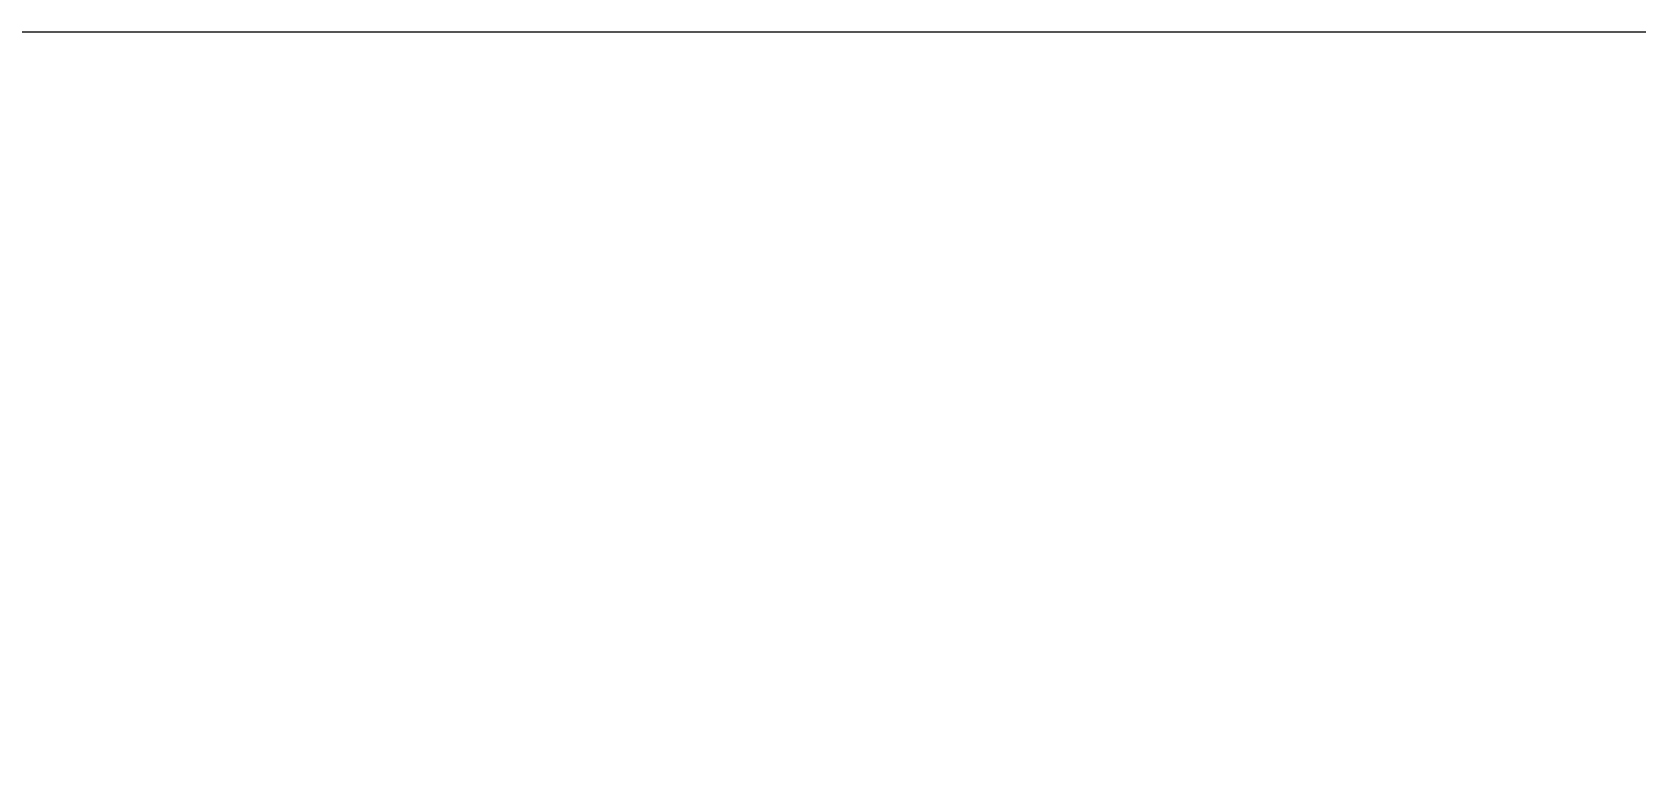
# Model space of a CAD drawing. Header units: millimetres. Extents: x -5113 to 4941, y -5860 to 4000.
# Drawn here: x -2326 to 858, y 2551 to 4000 of the extents above; entities that cross this region are included whole.
import ezdxf

# ---------------------------------------------------------------- set-up
doc = ezdxf.new("R2010")
doc.units = ezdxf.units.MM
doc.layers.add('DIKOM_РАЗМЕР_ЗОНА', color=7, linetype='Continuous')
doc.styles.add('style1', font='arial.ttf', dxfattribs={"width": 0.8})
doc.dimstyles.new('1-50', dxfattribs={"dimtxt": 300, "dimasz": 200, "dimexe": 100, "dimexo": 0, "dimgap": 100, "dimtad": 1, "dimtxsty": 'style1', "dimcen": 200, "dimclrd": 7, "dimclre": 7, "dimclrt": 7, "dimadec": 1, "dimazin": 2, "dimtfac": 1, "dimtmove": 0, "dimatfit": 2, "dimfxl": 0, "dimlwd": 25, "dimlwe": 18, "dimarcsym": 0})

# ---------------------------------------------------------------- blocks, each defined once
blk = doc.blocks.new('*D12')
at = {"layer": 'Defpoints', "color": 0, "transparency": 16777216}
for p in [(-4663.5, 4000), (858, 4000), (-70.3, -4600)]:
    blk.add_point(p, dxfattribs=at)
at = {"layer": 'DIKOM_РАЗМЕР_ЗОНА', "color": 7, "lineweight": 18, "transparency": 16777216}
for p, q in [((858, 4000), (-4763.5, 4000)), ((-70.3, -4600), (-4763.5, -4600))]:
    blk.add_line(p, q, dxfattribs=at)
at = {"layer": 'DIKOM_РАЗМЕР_ЗОНА', "color": 7, "lineweight": 25, "transparency": 16777216}
blk.add_line((-4663.5, -4400), (-4663.5, 3800), dxfattribs=at)
at = {"layer": 'DIKOM_РАЗМЕР_ЗОНА', "color": 7, "transparency": 16777216}
for points in [[(-4696.8, 3800), (-4630.1, 3800), (-4663.5, 4000)], [(-4696.8, -4400), (-4630.1, -4400), (-4663.5, -4600)]]:
    blk.add_solid(points, dxfattribs=at)
at = {"layer": 'DIKOM_РАЗМЕР_ЗОНА', "color": 7, "transparency": 16777216, "insert": (-4916.6, -300), "char_height": 300, "attachment_point": 5, "rotation": 90, "style": 'style1'}
blk.add_mtext('8600', dxfattribs=at)

msp = doc.modelspace()

# ---------------------------------------------------------------- dimensions: what is measured, and where the dimension line sits
at = {"layer": 'DIKOM_РАЗМЕР_ЗОНА'}
dim = msp.add_linear_dim(base=(-4663.459, 3999.965), p1=(-70.337, -4600.035), p2=(857.969, 3999.965), angle=90, dimstyle='1-50', dxfattribs=at)
dim.commit()
dim.dimension.update_dxf_attribs({"geometry": '*D12', "text_midpoint": (-4663.459, -300.035), "dimtype": 160})

doc.saveas('drawing.dxf')
